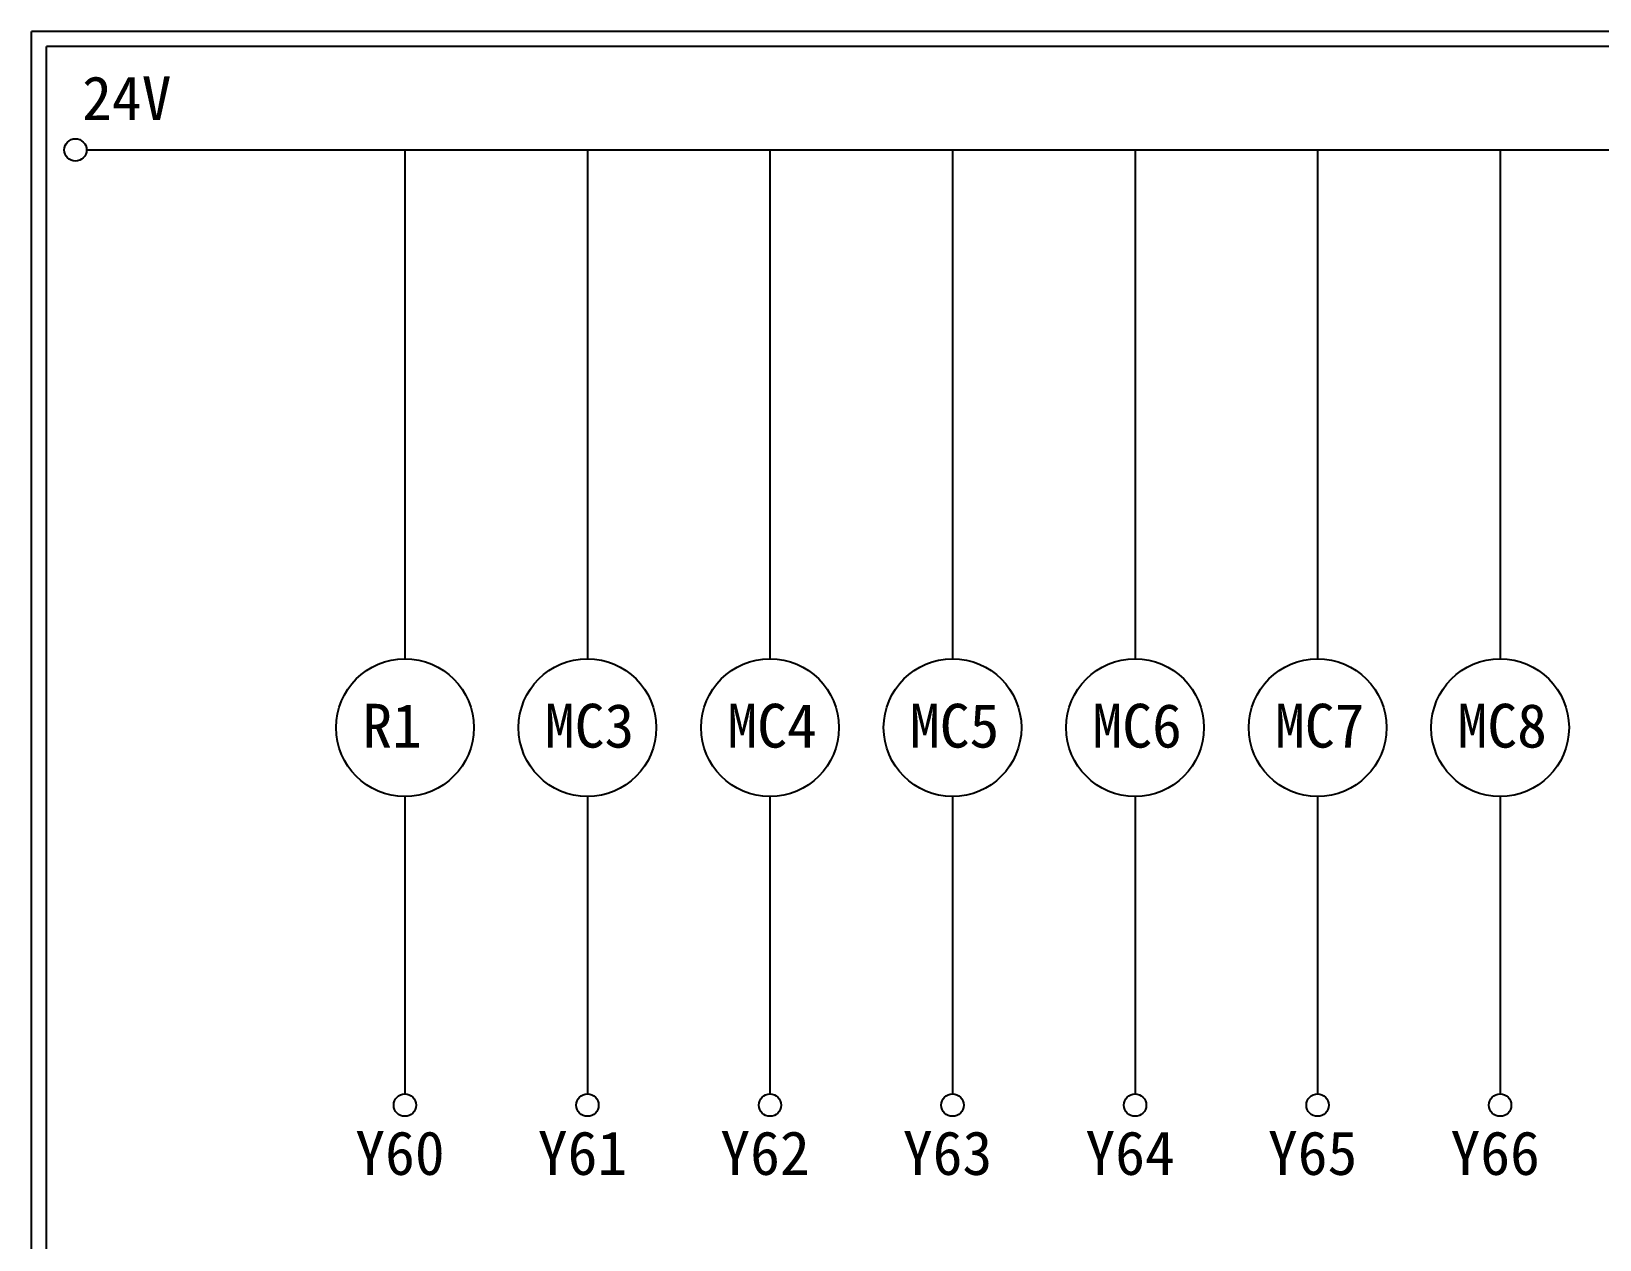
# Model space of a CAD drawing. Extents: x 926 to 1213, y 3 to 207.
# Drawn here: x 925.7 to 1054.6, y 107.6 to 207 of the extents above; entities that cross this region are included whole.
import ezdxf

# ---------------------------------------------------------------- set-up
doc = ezdxf.new("R2010")
doc.units = 0
doc.layers.add('圖框層', color=7, linetype='CONTINUOUS')
doc.layers.add('標尺寸層', color=3, linetype='CONTINUOUS')
doc.styles.add('STSL', font='KAIU.TTF')

msp = doc.modelspace()

# ---------------------------------------------------------------- linework, layer by layer
at = {"layer": '圖框層', "color": 7}
for p, q in [((1212.74, 206.97), (925.74, 206.97)), ((925.74, 3), (925.74, 206.97)), ((1211.49, 205.72), (926.99, 205.72)), ((926.99, 4.25), (926.99, 205.72))]:
    msp.add_line(p, q, dxfattribs=at)
at = {"layer": '標尺寸層', "color": 7}
for p, q in [((930.28, 197.22), (1207.88, 197.22)), ((956.44, 197.22), (956.44, 155.39)), ((971.44, 197.22), (971.44, 155.39)), ((986.44, 197.22), (986.44, 155.39)), ((1001.44, 197.22), (1001.44, 155.39)), ((1016.44, 197.22), (1016.44, 155.39)), ((1031.44, 197.22), (1031.44, 155.39)), ((1046.44, 197.22), (1046.44, 155.39)), ((956.44, 144.07), (956.44, 119.62)), ((971.44, 144.07), (971.44, 119.62)), ((986.44, 144.07), (986.44, 119.62)), ((1001.44, 144.07), (1001.44, 119.62)), ((1016.44, 144.07), (1016.44, 119.62)), ((1031.44, 144.07), (1031.44, 119.62)), ((1046.44, 144.07), (1046.44, 119.62))]:
    msp.add_line(p, q, dxfattribs=at)
for centre, radius in [((929.36, 197.22), 0.92), ((956.44, 149.73), 5.66), ((971.44, 149.73), 5.66), ((986.44, 149.73), 5.66), ((1001.44, 149.73), 5.66), ((1016.44, 149.73), 5.66), ((1031.44, 149.73), 5.66), ((1046.44, 149.73), 5.66), ((956.44, 118.7), 0.92), ((971.44, 118.7), 0.92), ((986.44, 118.7), 0.92), ((1001.44, 118.7), 0.92), ((1016.44, 118.7), 0.92), ((1031.44, 118.7), 0.92), ((1046.44, 118.7), 0.92)]:
    msp.add_circle(centre, radius, dxfattribs=at)

# ---------------------------------------------------------------- texts
at = {"layer": '圖框層', "color": 4, "style": 'STSL'}
for s, p in [('24V', (929.91, 199.68)), ('R1', (952.94, 148.09)), ('MC3', (967.94, 148.09)), ('MC4', (982.94, 148.09)), ('MC5', (997.94, 148.09)), ('MC6', (1012.94, 148.09)), ('MC7', (1027.94, 148.09)), ('MC8', (1042.94, 148.09)), ('Y60', (952.36, 112.96)), ('Y61', (967.36, 112.96)), ('Y62', (982.36, 112.96)), ('Y63', (997.36, 112.96)), ('Y64', (1012.36, 112.96)), ('Y65', (1027.36, 112.96)), ('Y66', (1042.36, 112.96))]:
    msp.add_text(s, height=3.6, dxfattribs=at).set_placement(p)

doc.saveas('drawing.dxf')
